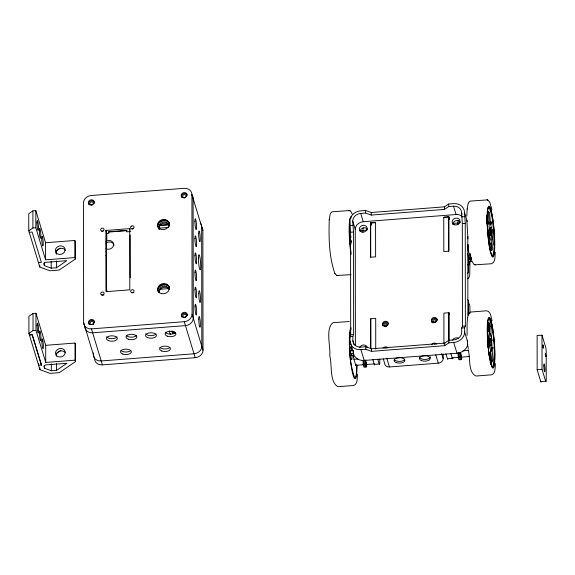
<?xml version="1.0" encoding="UTF-8"?>
<svg xmlns="http://www.w3.org/2000/svg" width="575" height="575" viewBox="0 0 575 575"><rect width="100%" height="100%" fill="white"/><g stroke="black" fill="none" stroke-linecap="round" stroke-linejoin="round"><path stroke-width="0.86" d="M351.476 354.387C351.325 356.931 350.29 351.828 350.829 350.872M466.828 216.107L467.18 208.926M486.845 215L486.838 223.998M488.743 332.019L488.721 326.061A6.49 5.851 -20.3 0 0 487.737 322.999L488.678 322.575M329.252 219.607C328.742 237.647 328.864 256.601 334.981 273.75M495.363 252.339C494.615 255.846 495.902 262.229 491.539 263.76L475 264.823M357.585 374.239C356.91 377.832 358.067 383.978 353.733 385.494L338.1 386.702C329.18 382.634 332.249 363.335 329.727 355.616C330.934 347.092 324.997 328.778 333.018 322.676L349.262 321.518M495.506 363.565C494.831 367.152 495.988 373.304 491.661 374.814L476.028 376.028C467.547 372.298 470.738 356.845 468.079 349.672M488.01 223.984L487.715 215.323A6.483 6.418 -73 0 0 487.356 213.562M491.115 246.538L490.676 250.362L491.647 250.319A2.552 2.056 5.8 0 0 492.753 248.508L491.208 241.342L490.784 248.407A2.573 1.984 -13.6 0 1 489.929 249.809M487.895 347.437L488.254 342.24L487.37 336.037M492.107 347.408L491.891 348.098M329.216 219.851L330.072 214.691L330.898 212.879L332.235 211.787L349.363 210.572M349.83 220.951L349.42 235.534L350.987 253.194M467.152 209.171L468.007 204.01L468.826 202.199L470.163 201.106L487.298 199.899M490.77 243.139L491.445 247.027A6.476 5.211 5.8 0 1 490.842 250.118L491.287 248.156L490.906 248.86L491.388 249.6L490.676 250.362M467.669 317.206L467.094 323.251L467.101 335.52M488.441 243.548A6.49 5.189 -14.4 0 0 488.606 242.37L488.261 232.932A9.797 1.272 85.6 0 1 488.132 231.402M468.445 250.262L468.309 248.45M351.045 241.047L351.052 242.535M470.134 253.244C469.531 254.481 471.55 261.855 470.889 257.298M491.647 250.319L490.964 250.298M488.57 236.023L488.419 234.428M490.288 223.819L490.647 222.928A6.462 1.667 -6.4 0 0 490.223 222.144M491.237 223.97L491.898 222.324A2.552 0.661 -6.4 0 0 490.719 221.857L490.619 222.561M467.791 344.339A11.069 9.466 -16.9 0 1 456.996 353.258L364.191 360.439A11.069 9.466 -16.9 0 1 353.237 351.713L349.959 340.939L349.952 336.662L350.692 334.837L350.556 232.243L349.801 221.26A11.069 9.466 -16.9 0 1 360.733 210.838L365.614 210.457L371.242 212.513L444.511 206.842L448.651 204.017L453.538 203.636A11.069 9.466 -16.9 0 1 464.492 212.369L467.259 221.483M354.157 344.871L352.892 340.709L352.885 336.433L353.625 334.607L353.488 232.013L352.734 221.03A8.1 6.929 -16.9 0 1 360.733 213.404L365.621 213.023L371.242 215.079L444.511 209.408L448.658 206.583L453.538 206.202A8.1 6.929 -16.9 0 1 461.56 212.592L462.063 214.259M352.892 340.709A8.1 6.929 -16.9 0 0 360.913 347.099L365.793 346.718L371.421 348.795L444.698 343.117L448.838 340.292L453.718 339.918A8.1 6.929 -16.9 0 0 461.725 332.285L461.718 328.009L462.451 326.183L462.314 223.589L461.56 212.592M467.676 342.003L464.65 332.055L464.65 327.786L465.383 325.96L465.247 223.366L464.492 212.369M490.77 363.213L491.107 362.753M488.412 234.456L488.261 232.932M363.68 365.197L363.407 362.293L363.673 363.386M470.745 256.809L470.695 255.947M350.57 218.356L351.03 217.932M488.01 207.719L488.98 207.46C493.005 215.798 492.789 225.594 493.81 234.65C493.637 241.608 495.456 249.586 492.387 255.997L491.877 255.825M351.21 328.972L350.743 329.367C348.177 345.108 349.363 362.408 354.559 377.488L355.544 377.293L356.292 374.749L356.816 365.492M491.266 362.674L490.633 362.847M487.356 211.55A25.494 3.306 85.6 0 1 493.81 226.794A25.494 3.306 85.6 0 1 491.855 256.033L491.258 254.632A25.494 3.306 85.6 0 1 487.356 211.55L487.586 211.341M491.107 224.3L490.317 221.986L489.627 213.347A2.573 2.552 87.6 0 0 488.484 211.55L488.139 211.327A1.969 1.941 -48.4 0 1 487.866 211.463M32.89 210.881L28.75 213.706L28.772 230.805L39.783 267.052L49.917 270.782L59.196 270.063L75.347 259.037L75.325 241.938L74.879 240.465L45.569 242.736L35.823 210.651L32.89 210.881L32.912 227.98L28.772 230.805M60.102 248.141L56.408 250.671L56.415 254.085M56.429 267.77L66.779 260.698L45.36 262.358L43.7 263.487L44.361 265.657L51.197 268.173L56.429 267.77L56.422 260.928M41.321 363.314L41.321 365.024L32.135 334.801L29.404 335.017L39.927 369.646L50.054 373.369L59.34 372.65L75.483 361.625L75.038 360.158L45.734 362.423L45.705 345.331L35.959 313.246L33.027 313.468L28.887 316.3L28.915 333.399L29.361 334.866L32.286 334.643L41.515 365.01L38.583 365.233L38.583 363.522M28.915 333.399L33.055 330.567L35.981 330.345L45.734 362.423M60.986 350.232L56.544 353.258L56.551 355.824M56.573 370.357L66.923 363.292L45.497 364.952L43.844 366.081L44.498 368.252L51.333 370.767L56.573 370.357L56.558 363.522M349.959 340.939A11.069 9.466 -16.9 0 0 360.913 349.665L365.801 349.284L371.428 351.354L444.698 345.683L448.838 342.858L453.725 342.477A11.069 9.466 -16.9 0 0 464.65 332.055M488.017 211.679L488.484 211.557M490.77 363.213L490.913 363.177A2.552 2.451 22.8 0 0 492.078 360.992L490.489 351.066L489.821 355.019A2.573 1.258 -8.6 0 1 489.059 355.839M492.452 340.486C490.568 338.323 491.086 330.496 490.892 327.261A2.573 2.365 -22.3 0 0 490.209 325.881M470.637 312.053L486.572 310.795C491.007 311.312 490.935 317.386 492.092 320.649M491.898 348.191L493.379 347.947L492.365 347.508L492.063 348.96L492.94 359.31A2.552 2.48 28.1 0 1 491.948 361.366M32.912 227.98L35.844 227.75L45.59 259.835L74.901 257.564L75.347 259.037M29.217 232.271L32.15 232.048L41.378 262.416L38.446 262.646M159.462 225.199L168.849 224.473M159.498 225.63L169.323 224.868M129.727 228.627L129.813 289.836L105.972 291.676L105.886 230.46L129.727 228.627L130.173 230.086M108.438 232.092L127.197 230.64M159.347 228.146L168.281 227.456M105.886 230.46L106.785 233.4L108.97 233.227L108.524 231.761L126.162 230.395L126.608 231.862L130.618 231.553M355.415 345.46L355.257 229.346A8.1 6.929 -16.9 0 1 363.263 221.713L456.068 214.533A8.1 6.929 -16.9 0 1 462.264 216.61M370.494 222.863L375.576 222.467L375.619 256.838L370.537 257.233L370.494 222.863L371.234 225.314M448.845 216.797L443.763 217.192L443.807 251.562L448.888 251.167L448.845 216.797L449.341 218.428M370.731 257.219L370.688 223.021L375.576 222.64M443.763 217.364L448.651 216.983L449.391 219.427M461.567 216.868L464.499 216.638M349.808 225.537L352.741 225.307M359.648 230.654L367.188 230.072M452.798 223.445L459.54 222.92M350.556 232.243L353.488 232.013M462.314 223.589L465.247 223.366M469.063 258.491L469.063 257.636L470.235 257.543L470.982 261.704L468.445 261.898M468.546 259.382L470.242 259.253L470.982 261.704M467.583 264.787L468.56 264.708L468.567 270.768A6.174 5.283 -16.9 0 1 467.734 273.527M160.403 289.254L168.935 288.592M351.009 274.642L337.079 275.504M83.641 322.647A7.906 6.763 -16.9 0 0 91.461 328.878L184.273 321.691A7.906 6.763 -16.9 0 0 192.079 314.252L191.921 194.558A7.906 6.763 -16.9 0 0 184.093 188.327L91.281 195.507A7.906 6.763 -16.9 0 0 83.476 202.953L83.641 322.647L93.387 354.725A7.906 6.763 -16.9 0 0 101.214 360.963L194.019 353.776A7.906 6.763 -16.9 0 0 201.825 346.33L201.667 226.643A7.906 6.763 -16.9 0 0 200.344 222.942M449.47 314.353L448.974 312.721L443.893 313.116L443.936 343.958M45.705 345.331L75.016 343.059L75.462 344.526L75.483 361.625M350.692 334.837L353.625 334.607M462.451 326.183L465.383 325.96M349.952 336.662L352.885 336.433M461.718 328.009L464.65 327.786M94.616 359.31A7.906 6.763 -16.9 0 0 102.4 364.881L195.213 357.693A7.906 6.763 -16.9 0 0 203.018 350.254L202.853 230.561A7.906 6.763 -16.9 0 0 202.256 227.987M488.671 338.661L490.418 338.524C492.969 350.24 488.843 347.041 490.418 338.524M540.773 381.62L545.661 381.239A3.953 0.51 85.6 0 0 546.25 379.78L546.214 352.418A3.953 0.51 85.6 0 0 545.61 347.041L541.995 335.139L537.115 335.52L537.158 369.718L540.773 381.62A3.953 0.51 85.6 0 0 541.291 381.606M350.448 350.714L353.05 350.513M350.448 353.877L353.057 353.675M351.016 355.731L353.618 355.53M353.23 350.772L353.237 352.568A4.938 0.64 85.6 0 0 353.984 359.289L358.096 358.973M462.925 350.858L468.675 350.412M363.141 360.41L365.585 360.223L366.332 362.674L366.332 366.943L363.896 367.137L363.148 364.687L363.141 360.41L363.637 362.042M458.16 353.057L460.604 352.87L461.351 355.314L461.358 359.591L458.915 359.777L458.167 357.334L458.16 353.057L458.656 354.689M363.148 364.687L365.592 364.5L366.332 366.943M458.167 357.334L460.611 357.14L461.358 359.591M353.984 359.289L355.817 365.312L364.04 364.679M365.686 364.55L374.181 363.896A4.938 0.64 85.6 0 0 374.634 364.5M458.943 357.334L452.144 357.858A4.938 0.64 85.6 0 0 452.784 357.844M460.64 357.197L469.689 356.5M372.808 359.375L374.332 364.385L379.213 364.004A3.953 0.51 85.6 0 0 379.809 362.545L379.802 359.016M445.92 353.833L447.408 358.728L452.288 358.347A3.953 0.51 85.6 0 0 452.834 358.045M383.288 358.908L384.553 363.055A4.938 4.226 -16.9 0 0 389.44 366.951L438.287 363.17A4.938 4.226 -16.9 0 0 443.167 358.512L443.16 354.092M537.158 369.718L542.045 369.337L545.661 381.239M488.082 322.323L488.843 323.021M349.744 210.702L350.764 211.341L352.475 214.525M334.815 273.513L336.706 275.375M487.672 200.028L489.692 202.156L491.912 209.437M471.888 260.877L473.606 264.062L474.627 264.694M487.003 199.805L487.967 200.122M349.075 210.479L350.031 210.802M474.332 264.601L475.295 264.924M336.411 275.281L337.374 275.598M488.642 318.334L489.16 318.536C494.356 333.615 495.542 350.915 492.983 366.656L491.999 366.85M487.284 211.406L487.492 211.528A2.573 2.544 -73 0 1 488.621 213.311C488.096 212.024 490.734 229.986 487.693 222.13A2.58 0.805 -2 0 0 486.817 221.713M468.381 248.508L468.546 248.458M487.65 231.33L488.189 233.019M458.534 355.134L458.541 357.7M356.205 365.283L356.033 364.334M468.452 250.269L468.546 248.465M469.143 258.118L468.309 255.875L468.56 264.708M467.798 249.219L471.119 260.137L471.112 257.449M453.538 206.202L456.068 214.533M469.063 257.636L469.559 259.268M467.734 253.604L468.934 257.55M470.106 313.217L469.797 306.18A6.174 5.283 -16.9 0 0 468.956 303.55M469.337 313.677L468.841 312.045L468.848 315.129M449.269 314.367L448.78 312.735L448.838 342.858M460.101 359.684L459.36 357.24L459.353 352.964M453.725 342.477L456.996 353.258M450.771 353.338L452.288 358.347M441.658 353.539L443.167 358.512M435.771 354.876L438.287 363.17M370.688 223.021L371.184 224.653M360.733 213.404L363.263 221.713M352.734 221.03L355.257 229.346M386.925 358.663L389.44 366.951M377.732 359.116L379.213 364.004M360.913 349.665L364.191 360.439M365.147 367.037L364.399 364.586L364.392 360.317M191.921 194.558L202.853 230.561M192.079 314.252L203.018 350.254M184.273 321.691L195.213 357.693M91.461 328.878L102.4 364.881M93.624 355.508L94.58 358.642M490.31 362.76L490.885 364.679M351.037 244.088L350.736 239.868L351.081 241.32M470.443 255.199L470.379 256.63L470.142 254.488M489.95 352.288L490.834 359.202A6.462 6.21 22.8 0 1 490.274 362.588M469.976 261.359L469.753 274.685A6.174 5.283 -16.9 0 1 467.77 278.789M491.567 249.651L491.654 250.204M488.067 223.502L488.082 223.574A9.797 1.272 85.6 0 1 488.506 221.907M488.434 352.554L488.671 354.301M489.181 323.61L489.253 324.221M487.312 232.458L487.449 233.982M467.949 238.869L466.835 220.247M487.291 341.018L487.449 343.311M467.324 340.184L467.655 344.935M492.02 347.422L492.049 348.184M541.995 335.139L542.045 369.337M470.235 257.543L470.242 259.253M469.516 261.05L469.523 264.902L468.776 262.452L468.769 258.606M468.445 261.043L468.539 263.436M468.33 314.971L468.611 302.263A6.174 5.283 -16.9 0 0 467.77 299.632M467.784 236.541L467.892 316.933M460.604 352.87L460.611 357.14M457.901 224.847L457.894 223.05A4.938 0.64 85.6 0 1 458.11 220.743M448.974 312.721L449.01 340.925M448.651 204.017L448.658 206.583M448.651 216.983L448.694 251.182M444.511 206.842L444.511 209.408M444.698 343.117L444.698 345.683M375.741 349.082L375.705 318.392L370.623 318.787L370.659 348.752M371.242 212.513L371.242 215.079M371.421 348.795L371.428 351.354M370.817 318.773L370.861 348.587M365.614 210.457L365.621 213.023M365.793 346.718L365.801 349.284M365.585 360.223L365.592 364.5M362.94 232.199L362.94 230.403A4.938 0.64 85.6 0 1 363.307 227.923M130.18 234.952L130.237 277.84M106.785 233.4L106.792 240.17L106.346 238.704L106.411 286.839L106.864 291.46M93.387 352.942L93.387 354.725M74.879 240.465L74.901 257.564M75.016 343.059L75.038 360.158M51.189 261.33L51.197 268.173M51.326 363.925L51.333 370.767M45.569 242.736L45.59 259.835M44.354 262.236L44.361 265.657M44.498 365.686L44.498 368.252M41.515 363.299L41.515 365.01M39.783 265.341L39.783 267.052M39.919 367.935L39.927 369.646M35.823 210.651L35.844 227.75M35.959 313.246L35.981 330.345M33.027 313.468L33.055 330.567M84.827 326.564A7.906 6.763 -16.9 0 0 92.654 332.796L185.466 325.615A7.906 6.763 -16.9 0 0 193.272 318.169L193.107 198.476A7.906 6.763 -16.9 0 0 191.784 194.781M184.352 317.709A1.732 1.481 -16.9 0 1 185.452 317.278M184.194 198.023A1.732 1.481 -16.9 0 1 185.294 197.584M91.626 205.038A1.732 1.481 -16.9 0 1 92.776 204.772M92.058 324.595A1.732 1.481 -16.9 0 1 93.495 324.595M102.113 231.502A1.732 1.481 -16.9 0 1 103.212 231.064M132.106 229.181A1.732 1.481 -16.9 0 1 133.206 228.742M102.443 295.241A1.732 1.481 -16.9 0 1 103.881 295.018M132.437 292.919A1.732 1.481 -16.9 0 1 133.587 292.653M169.338 225.91A5.93 5.074 -16.9 0 1 169.179 226.442M159.253 229.058A5.93 5.074 -16.9 0 1 158.528 228.246M158.254 227.793A5.93 5.074 -16.9 0 1 161.783 220.556A5.93 5.074 -16.9 0 1 169.338 223.783M157.27 226.478A6.914 5.915 -16.9 0 1 161.64 221.346A6.914 5.915 -16.9 0 1 168.54 221.907M168.985 222.245A6.914 5.915 -16.9 0 1 169.388 222.611M158.614 292.366A5.93 5.074 -16.9 0 1 161.302 284.912A5.93 5.074 -16.9 0 1 169.266 287.392M157.845 289.017A6.914 5.915 -16.9 0 1 169.481 286.738M89.341 324.659A2.961 2.537 -16.9 0 1 90.613 320.742A2.961 2.537 -16.9 0 1 94.631 322.302M181.944 317.192A2.961 2.537 -16.9 0 1 183.799 313.418A2.961 2.537 -16.9 0 1 187.486 315.459M89.183 204.973A2.961 2.537 -16.9 0 1 90.828 200.912A2.961 2.537 -16.9 0 1 94.516 203.306M181.786 197.498A2.961 2.537 -16.9 0 1 183.26 193.868A2.961 2.537 -16.9 0 1 187.17 195.097M430.287 356.658A5.434 2.724 -0.1 0 1 425.327 359.447A5.434 2.724 -0.1 0 1 419.477 357.147M404.857 358.965A5.434 2.724 -0.1 0 1 399.927 361.416A5.434 2.724 -0.1 0 1 394.22 359.447M384.416 326.384A1.732 1.481 -16.9 0 1 387.73 325.615M433.291 322.863A1.732 1.481 -16.9 0 1 436.454 321.605M175.605 332.343A5.434 2.724 -0.1 0 1 170.301 334.14A5.434 2.724 -0.1 0 1 165.277 332.163M156.069 333.859A5.434 2.724 -0.1 0 1 150.765 335.649A5.434 2.724 -0.1 0 1 145.734 333.673M136.527 335.369A5.434 2.724 -0.1 0 1 131.567 337.158A5.434 2.724 -0.1 0 1 126.428 335.512M116.991 336.885A5.434 2.724 -0.1 0 1 111.687 338.675A5.434 2.724 -0.1 0 1 106.655 336.698M169.841 347.494A5.434 2.724 -0.1 0 1 164.809 348.975A5.434 2.724 -0.1 0 1 160.008 347.322M130.762 350.52A5.434 2.724 -0.1 0 1 125.731 352.001A5.434 2.724 -0.1 0 1 120.937 350.348M489.016 238.359A9.797 1.272 85.6 0 1 488.599 235.851M487.241 229.001A2.58 0.913 -1.6 0 1 487.931 229.432L489.476 234.535L489.627 243.857A2.573 2.056 -14.4 0 1 489.117 245M493.027 245A2.544 2.113 6.8 0 0 493.221 244.008L491.912 234.55L492.761 229.641A2.552 0.769 -6.8 0 0 492.516 229.31M201.53 226.859A7.906 6.763 -16.9 0 1 201.926 227.405M172.737 333.608A2.523 2.156 -16.9 0 1 174.34 331.818M106.037 251.512A4.938 4.226 -16.9 0 1 106.044 255.789M170.322 334.449A4.938 4.226 -16.9 0 1 170.394 333.371M170.689 334.37A4.938 4.226 -16.9 0 1 169.654 330.92M174.886 333.464A2.523 2.156 -16.9 0 1 172.105 330.783M105.901 243.254A5.038 4.312 -16.9 0 1 110.91 242.176A5.038 4.312 -16.9 0 1 114.022 245.439M105.958 241.421A5.038 4.312 -16.9 0 1 112.405 241.759A5.038 4.312 -16.9 0 1 112.413 247.458A5.038 4.312 -16.9 0 1 105.972 248.788M374.692 364.866A3.953 0.51 85.6 0 1 374.332 364.385M356.457 365.298A4.938 0.64 85.6 0 1 355.817 365.312M366.268 364.823A4.938 0.64 85.6 0 1 365.966 365.161M352.087 355.745A6.577 0.855 85.6 0 1 350.98 358.426A6.577 0.855 85.6 0 1 350.189 348.019A6.577 0.855 85.6 0 1 351.706 350.721M356.982 365.183A25.494 3.306 85.6 0 1 353.956 377.502A25.494 3.306 85.6 0 1 349.578 349.665A25.494 3.306 85.6 0 1 351.124 327.915M56.271 356.105A4.938 4.226 -16.9 0 1 59.599 351.246A4.938 4.226 -16.9 0 1 65.392 352.798M56.249 254.028A4.938 4.226 -16.9 0 1 59.175 248.767A4.938 4.226 -16.9 0 1 65.255 250.211M159.11 292.689A5.434 4.65 -16.9 0 1 163.127 287.529A5.434 4.65 -16.9 0 1 169.33 289.606M158.858 292.172A5.434 4.65 -16.9 0 1 163.12 286.343A5.434 4.65 -16.9 0 1 169.417 289.592M447.824 359.109A3.953 0.51 85.6 0 1 447.408 358.728M468.302 348.615A4.938 0.64 85.6 0 1 468.028 346.157M461.229 357.47A4.938 0.64 85.6 0 1 460.834 357.686M489.073 325.752A1.955 1.797 -22.3 0 1 488.764 325.795L487.974 323.531L488.879 326.025A6.483 5.966 -22.3 0 1 489.059 326.305M488.491 348.924A2.573 1.358 -9.1 0 0 488.8 348.4L489.26 341.478L487.844 333.327A2.58 1.732 2.3 0 0 487.312 332.58M488.355 343.268A9.797 1.272 85.6 0 1 488.11 338.761M487.37 326.737A2.58 1.639 1.7 0 1 488.067 327.556L489.526 332.911L489.742 324.214A2.573 2.322 -20.3 0 0 488.707 322.582M492.063 347.897A6.462 0.431 -3.9 0 1 491.941 348.076M491.381 360.281A6.462 6.282 28.1 0 1 490.777 361.531M359.67 347.782A3.953 3.378 -16.9 0 1 363.695 344.986A3.953 3.378 -16.9 0 1 367.303 347.652M452.654 340.148A3.953 3.378 -16.9 0 1 458.491 338.265M360.108 231.473A3.953 3.378 -16.9 0 1 362.954 227.959A3.953 3.378 -16.9 0 1 367.353 229.138M452.949 224.753A3.953 3.378 -16.9 0 1 455.767 220.778A3.953 3.378 -16.9 0 1 460.402 222.353M431.624 344.763A2.961 2.537 -16.9 0 1 436.684 344.037M434.341 344.109A2.961 2.537 -16.9 0 1 435.21 344.094M382.993 348.191A2.961 2.537 -16.9 0 1 387.564 347.537M432.378 322.913A2.961 2.537 -16.9 0 1 432.105 322.632M431.89 322.316A2.961 2.537 -16.9 0 1 433.449 318.694A2.961 2.537 -16.9 0 1 437.323 320.031M382.878 325.752A2.961 2.537 -16.9 0 1 384.812 322.395A2.961 2.537 -16.9 0 1 388.477 323.811M384.639 348.127A2.961 2.537 -16.9 0 1 387.176 348.098M350.585 246.33A6.577 0.855 85.6 0 1 349.995 237.698A6.577 0.855 85.6 0 1 351.073 237.065M351.023 254.574A25.494 3.306 85.6 0 1 349.162 228.038A25.494 3.306 85.6 0 1 351.476 217.055M159.11 229.152A5.434 4.65 -16.9 0 1 162.718 223.517A5.434 4.65 -16.9 0 1 169.244 225.486M159.189 229.138A5.434 4.65 -16.9 0 1 162.38 222.417A5.434 4.65 -16.9 0 1 169.323 225.472M542.872 345.417L543.26 348.242L543.037 344.82L542.872 345.417M545.438 353.862L545.826 356.694L545.56 353.244L545.438 353.862M353.488 355.307L353.711 356.989L353.488 355.307M365.743 362.545C366.117 368.877 366.447 361.28 365.743 362.545M460.762 355.185C461.078 360.963 461.632 354.667 460.762 355.185M467.949 248.134L468.711 251.577L468.043 244.662L468.215 248.752L467.949 248.134M489.886 228.548L490.741 235.491L490.993 231.675L490.18 227.506L489.886 228.548M491.812 350.175L491.201 351.476A9.099 1.179 85.6 0 1 489.253 338.948A9.099 1.179 85.6 0 1 490.856 335.541A9.099 1.179 85.6 0 1 491.812 350.175M168.461 226.73L168.123 227.204A5.93 5.074 -16.9 0 1 158.118 227.211A5.93 5.074 -16.9 0 1 163.58 219.413A5.93 5.074 -16.9 0 1 168.461 226.73M131.215 226.241L130.999 226.442A1.732 1.481 -16.9 0 0 131.107 228.455A1.732 1.481 -16.9 0 0 133.414 228.361L133.623 228.16A1.732 1.481 -16.9 0 0 133.522 226.147A1.732 1.481 -16.9 0 0 131.215 226.241M490.662 221.864L490.727 222.317L490.662 221.864M491.948 324.221L491.352 321.713A25.494 3.306 85.6 0 0 487.528 339.315A25.494 3.306 85.6 0 0 493.997 366.62A25.494 3.306 85.6 0 0 491.948 324.221M491.223 227.563L491.028 226.306A9.099 1.179 85.6 0 0 489.102 226.033A9.099 1.179 85.6 0 0 490.727 240.077A9.099 1.179 85.6 0 0 491.654 231.667L491.223 227.563M65.083 250.312L65.083 249.241A4.938 4.226 -16.9 0 0 57.615 246.74A4.938 4.226 -16.9 0 0 57.622 253.963A4.938 4.226 -16.9 0 0 65.083 250.312M65.219 352.367L65.219 351.828A4.938 4.226 -16.9 0 0 57.752 349.334A4.938 4.226 -16.9 0 0 57.759 356.558A4.938 4.226 -16.9 0 0 65.219 352.906L65.219 352.367M91.008 204.779A1.732 1.481 -16.9 0 0 93.272 202.939A1.732 1.481 -16.9 0 0 90.491 202.263A1.732 1.481 -16.9 0 0 91.008 204.779M91.166 324.473A1.732 1.481 -16.9 0 0 93.438 322.625A1.732 1.481 -16.9 0 0 90.649 321.957A1.732 1.481 -16.9 0 0 91.166 324.473M183.978 317.285A1.732 1.481 -16.9 0 0 186.243 315.445A1.732 1.481 -16.9 0 0 183.461 314.777A1.732 1.481 -16.9 0 0 183.978 317.285M183.82 197.592A1.732 1.481 -16.9 0 0 186.084 195.752A1.732 1.481 -16.9 0 0 183.303 195.083A1.732 1.481 -16.9 0 0 183.82 197.592M101.825 294.982A1.732 1.481 -16.9 0 0 104.089 293.142A1.732 1.481 -16.9 0 0 101.308 292.467A1.732 1.481 -16.9 0 0 101.825 294.982M101.739 231.078A1.732 1.481 -16.9 0 0 104.003 229.231A1.732 1.481 -16.9 0 0 101.222 228.562A1.732 1.481 -16.9 0 0 101.739 231.078M131.819 292.661A1.732 1.481 -16.9 0 0 134.083 290.821A1.732 1.481 -16.9 0 0 131.301 290.145A1.732 1.481 -16.9 0 0 131.819 292.661M161.661 293.696A5.93 5.074 -16.9 0 0 169.201 287.169A5.93 5.074 -16.9 0 0 159.541 285.171A5.93 5.074 -16.9 0 0 161.661 293.696M90.512 324.537A2.961 2.537 -16.9 0 0 94.329 321.324A2.961 2.537 -16.9 0 0 89.528 320.253A2.961 2.537 -16.9 0 0 90.512 324.537M183.317 317.357A2.961 2.537 -16.9 0 0 187.141 314.137A2.961 2.537 -16.9 0 0 182.333 313.073A2.961 2.537 -16.9 0 0 183.317 317.357M90.347 204.851A2.961 2.537 -16.9 0 0 94.171 201.631A2.961 2.537 -16.9 0 0 89.362 200.567A2.961 2.537 -16.9 0 0 90.347 204.851M183.159 197.663A2.961 2.537 -16.9 0 0 186.976 194.443A2.961 2.537 -16.9 0 0 182.174 193.38A2.961 2.537 -16.9 0 0 183.159 197.663M396.276 362.624A5.434 2.724 -0.1 0 0 404.857 360.676A5.434 2.724 -0.1 0 0 397.217 357.923A5.434 2.724 -0.1 0 0 396.276 362.624M421.676 360.662A5.434 2.724 -0.1 0 0 430.258 358.707A5.434 2.724 -0.1 0 0 422.618 355.961A5.434 2.724 -0.1 0 0 421.676 360.662M167.332 336.195A5.434 2.724 -0.1 0 0 175.914 334.248A5.434 2.724 -0.1 0 0 168.274 331.495A5.434 2.724 -0.1 0 0 167.332 336.195M147.797 337.705A5.434 2.724 -0.1 0 0 156.378 335.757A5.434 2.724 -0.1 0 0 148.738 333.004A5.434 2.724 -0.1 0 0 147.797 337.705M128.254 339.221A5.434 2.724 -0.1 0 0 136.836 337.266A5.434 2.724 -0.1 0 0 129.195 334.521A5.434 2.724 -0.1 0 0 128.254 339.221M108.718 340.731A5.434 2.724 -0.1 0 0 117.3 338.783A5.434 2.724 -0.1 0 0 109.66 336.03A5.434 2.724 -0.1 0 0 108.718 340.731M122.763 354.056A5.434 2.724 -0.1 0 0 131.344 352.108A5.434 2.724 -0.1 0 0 123.704 349.356A5.434 2.724 -0.1 0 0 122.763 354.056M161.841 351.03A5.434 2.724 -0.1 0 0 170.423 349.082A5.434 2.724 -0.1 0 0 162.782 346.33A5.434 2.724 -0.1 0 0 161.841 351.03M194.911 221.332A5.434 0.704 85.6 0 0 196.132 229.547A5.434 0.704 85.6 0 0 196.147 221.497A5.434 0.704 85.6 0 0 194.911 221.332M194.932 238.431A5.434 0.704 85.6 0 0 196.154 246.646A5.434 0.704 85.6 0 0 196.168 238.596A5.434 0.704 85.6 0 0 194.932 238.431M194.954 255.53A5.434 0.704 85.6 0 0 196.176 263.745A5.434 0.704 85.6 0 0 196.197 255.695A5.434 0.704 85.6 0 0 194.954 255.53M194.982 272.629A5.434 0.704 85.6 0 0 196.197 280.844A5.434 0.704 85.6 0 0 196.219 272.794A5.434 0.704 85.6 0 0 194.982 272.629M195.004 289.728A5.434 0.704 85.6 0 0 196.219 297.943A5.434 0.704 85.6 0 0 196.24 289.893A5.434 0.704 85.6 0 0 195.004 289.728M195.026 306.827A5.434 0.704 85.6 0 0 196.248 315.043A5.434 0.704 85.6 0 0 196.262 306.993A5.434 0.704 85.6 0 0 195.026 306.827M198.634 233.579A5.434 0.704 85.6 0 0 199.848 241.787A5.434 0.704 85.6 0 0 199.87 233.745A5.434 0.704 85.6 0 0 198.634 233.579M198.749 319.075A5.434 0.704 85.6 0 0 199.963 327.283A5.434 0.704 85.6 0 0 199.985 319.24A5.434 0.704 85.6 0 0 198.749 319.075M198.44 258.096A7.612 0.985 85.6 0 0 200.086 269.912A7.612 0.985 85.6 0 0 200.222 259.03A7.612 0.985 85.6 0 0 198.44 258.096M198.734 293.602A5.93 0.769 85.6 0 0 200.086 302.457A5.93 0.769 85.6 0 0 200.071 293.573A5.93 0.769 85.6 0 0 198.734 293.602M487.262 216.919A24.438 3.17 85.6 0 0 492.365 255.789A24.438 3.17 85.6 0 0 493.127 222.115A24.438 3.17 85.6 0 0 487.262 216.919M37.123 325.5A4.938 0.64 85.6 0 0 38.23 332.968A4.938 0.64 85.6 0 0 38.252 325.651A4.938 0.64 85.6 0 0 37.123 325.5M39.502 333.335A4.938 0.64 85.6 0 0 40.617 340.803A4.938 0.64 85.6 0 0 40.631 333.486A4.938 0.64 85.6 0 0 39.502 333.335M41.889 341.176A4.938 0.64 85.6 0 0 42.996 348.637A4.938 0.64 85.6 0 0 43.01 341.327A4.938 0.64 85.6 0 0 41.889 341.176M36.987 222.906A4.938 0.64 85.6 0 0 38.094 230.374A4.938 0.64 85.6 0 0 38.108 223.057A4.938 0.64 85.6 0 0 36.987 222.906M39.366 230.748A4.938 0.64 85.6 0 0 40.473 238.208A4.938 0.64 85.6 0 0 40.494 230.898A4.938 0.64 85.6 0 0 39.366 230.748M41.745 238.582A4.938 0.64 85.6 0 0 42.859 246.05A4.938 0.64 85.6 0 0 42.873 238.733A4.938 0.64 85.6 0 0 41.745 238.582M543.835 365.815A3.953 0.51 85.6 0 0 544.726 371.781A3.953 0.51 85.6 0 0 544.741 365.93A3.953 0.51 85.6 0 0 543.835 365.815M487.42 327.808A24.438 3.17 85.6 0 0 492.488 366.807A24.438 3.17 85.6 0 0 493.293 333.342A24.438 3.17 85.6 0 0 487.42 327.808M454.609 224.818A3.953 3.378 -16.9 0 0 459.95 220.771A3.953 3.378 -16.9 0 0 453.682 219.025A3.953 3.378 -16.9 0 0 454.609 224.818M361.797 232.005A3.953 3.378 -16.9 0 0 367.137 227.959A3.953 3.378 -16.9 0 0 360.87 226.205A3.953 3.378 -16.9 0 0 361.797 232.005M385.099 326.233A1.732 1.481 -16.9 0 0 387.363 324.393A1.732 1.481 -16.9 0 0 384.582 323.718A1.732 1.481 -16.9 0 0 385.099 326.233M433.945 322.453A1.732 1.481 -16.9 0 0 436.209 320.613A1.732 1.481 -16.9 0 0 433.428 319.937A1.732 1.481 -16.9 0 0 433.945 322.453M384.316 326.269A2.961 2.537 -16.9 0 0 388.276 323.193A2.961 2.537 -16.9 0 0 383.554 321.935A2.961 2.537 -16.9 0 0 384.316 326.269M433.162 322.489A2.961 2.537 -16.9 0 0 437.129 319.412A2.961 2.537 -16.9 0 0 432.4 318.155A2.961 2.537 -16.9 0 0 433.162 322.489"/></g></svg>
